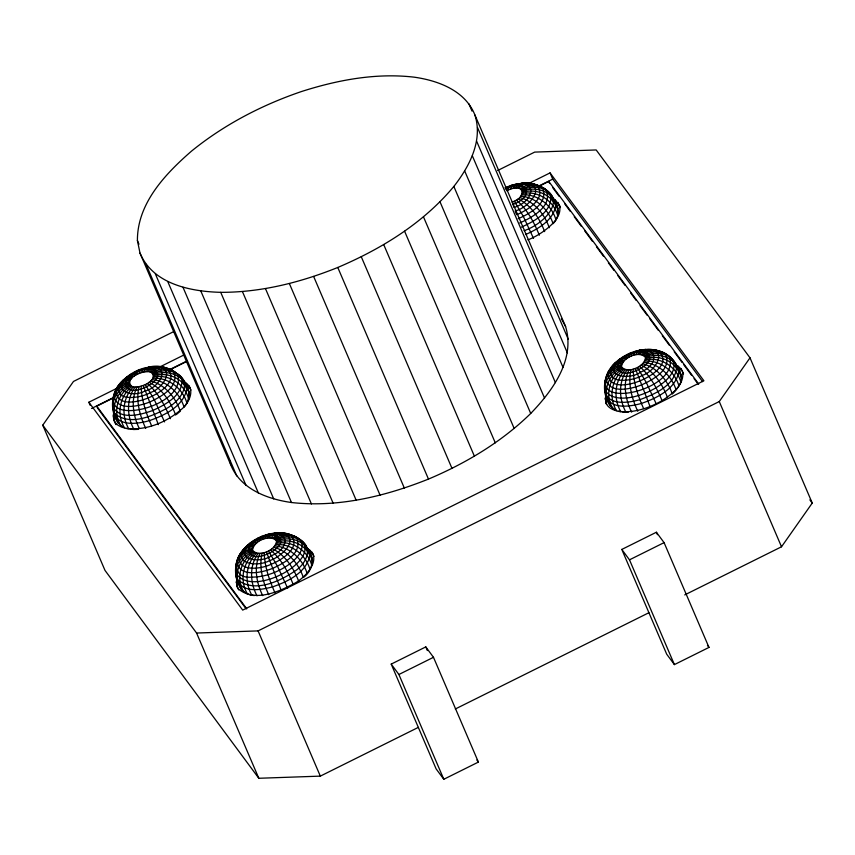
<?xml version="1.0" encoding="UTF-8"?>
<svg xmlns="http://www.w3.org/2000/svg" width="855" height="855" viewBox="0 0 855 855"><rect width="100%" height="100%" fill="white"/><g stroke="black" fill="none" stroke-linecap="round" stroke-linejoin="round"><path stroke-width="1.28" d="M137.409 240.554C137.238 203.437 165.175 174.046 191.424 151.196C223.967 124.734 261.662 105.122 301.27 91.603C337.543 79.975 375.997 72.728 414.141 77.164C438.177 80.541 465.238 90.598 474.888 114.933L565.593 326.546C575.501 359.592 552.458 390.927 530.72 413.457C501.522 442.014 465.943 463.25 428.473 479.089C385.231 496.328 338.249 507.774 291.47 502.516C267.433 499.138 240.373 489.081 230.722 464.746L140.017 253.133L137.409 240.554L138.98 244.22M140.017 253.133C153.002 284.138 190.59 291.555 220.718 292.335C260.978 292.463 300.607 282.428 337.778 267.465C381.416 248.891 423.225 223.23 453.845 186.454C469.331 166.629 483.139 140.583 474.888 114.933M114.869 394.882L115.04 392.595C109.622 403.998 112.903 421.622 124.477 427.81C116.323 414.547 119.518 395.951 131.959 386.513C138.745 389.41 160.131 380.347 150.993 372.182C144.206 369.274 122.821 378.338 131.959 386.513M254.469 595.561C234.783 594.471 230.871 566.48 240.789 552.896C250.365 538.864 268.235 531.105 285.046 533.21C344.49 547.082 253.892 603.074 235.777 572.957C235.798 562.782 243.322 553.976 252.524 550.385C253.283 540.948 269.924 533.616 276.56 540.894C275.791 550.342 259.161 557.663 252.524 550.385M623.968 369.328C611.528 378.765 608.333 397.372 616.498 410.635C601.738 402.107 601.076 378.669 611.902 366.346C623.552 352.73 643.441 345.634 660.776 351.437C706.775 370.985 618.806 417.251 604.731 389.474C604.752 379.31 612.276 370.493 621.467 366.913C622.237 357.465 638.867 350.144 645.514 357.422C644.745 366.859 628.115 374.191 621.467 366.913M118.45 423.514C111.193 411.191 109.974 394.871 119.882 383.521C128.742 373.635 142.443 365.555 155.963 367.34M235.777 572.957C235.264 568.233 235.937 563.156 238.107 558.892M605.169 381.426L606.505 376.606M141.812 372.502L142.571 369.071L144.313 368.558L135.539 371.84L122.767 380.464M264.868 538.8L266.397 534.728L276.828 532.975M506.588 190.676L510.756 189.019L512.284 184.958L522.715 183.194L512.284 184.958L504.963 187.79M633.822 355.317L634.581 351.886L636.323 351.373L623.455 356.984M112.742 407.215L113.223 404.746M113.672 419.42L116.141 424.668C113.747 420.831 112.433 416.225 114.046 411.811M114.57 421.494L114.164 417.871L114.933 413.895M184.819 406.189C200.487 384.237 167.174 358.779 146.12 368.184L143.918 371.978M241.516 589.811L236.183 576.869L236.29 571.044M236.333 582.095L237.626 587.791L236.333 582.095L237.102 578.108M237.22 584.168L238 580.192M273.632 547.275C288.167 550.877 298.587 563.851 303.386 577.51C313.154 570.424 315.57 556.071 306.336 547.553M511.525 185.588C538.703 177.167 534.653 201.662 513.973 207.412L512.209 201.983C524.575 199.258 526.242 183.462 510.756 189.019M520.791 196.158C536.042 197.249 548.579 209.539 553.057 223.721C564.215 212.639 554.532 195.881 544.069 188.346C535.85 183.921 521.219 178.439 514.892 188.196M604.827 383.82L604.731 389.474M605.287 398.612L606.58 404.319L605.287 398.612L606.056 394.636M606.174 400.685L606.943 396.709M679.415 384.996C683.605 378.722 680.217 371.54 676.978 365.716L681.114 374.907M139.044 386.716C135.656 400.792 139.793 415.594 145.735 428.419M262.111 553.014C258.723 567.089 262.859 581.892 268.801 594.717M631.054 369.531C627.677 383.617 631.802 398.409 637.745 411.234M609.904 370.76C611.731 363.706 619.02 360.628 624.278 356.471L627.698 358.042M115.372 391.537C118.172 383.339 125.343 378.199 132.269 373.656L135.689 375.217M238.438 557.834C241.238 549.637 248.399 544.496 255.324 539.954L258.755 541.514M617.534 362.178C618.251 358.266 622.91 357.764 625.935 359.239M266.974 538.276L269.175 534.482L272.189 533.659M512.861 188.495L515.063 184.712L518.077 183.878M635.928 354.793L638.129 351.01L639.551 350.208L645.782 349.492L647.972 350.165M137.014 387.016C130.676 399.98 133.049 415.68 139.194 428.28M260.08 553.303C253.54 566.651 256.297 582.747 262.709 595.614M629.024 369.83C622.493 383.179 625.251 399.264 631.653 412.131M244.69 548.921L247.544 545.159M135.122 387.08C126.059 399.285 126.968 416.535 133.957 429.509L138.51 429.36M258.178 553.377C249.115 565.583 250.034 582.832 257.024 595.807M627.132 369.894C618.069 382.11 618.988 399.36 625.967 412.334L628.243 412.26M418.33 727.391L320.326 776.126L258.819 778.274L104.994 570.403L42.75 425.17L73.487 381.448L173.843 331.537M608.343 373.571L607.05 375.409L608.044 372.235L613.634 365.438M676.829 389.014L678.966 385.979C674.787 371.262 660.284 359.966 644.798 361.109M42.75 425.17L196.575 633.042L258.082 630.894L719.269 401.551L750.006 357.828L596.181 149.956L534.674 152.105L497.631 170.53M684.705 594.92L781.513 546.783L812.25 503.061L750.006 357.828M145.949 371.679L149.529 367.682C173.073 365.427 158.293 388.726 145.019 390.895C134.652 397.682 111.107 391.921 126.7 377.846L132.386 377.707M269.004 537.977C271.174 533.093 276.486 532.569 281.156 532.825M637.958 354.494L641.549 350.507L645.782 349.492M130.323 374.779L132.269 373.656M256.981 542.722L252.353 541.974L249.35 543.812L255.324 539.954M133.412 386.909C122.415 397.778 121.25 415.883 128.849 429.007M256.479 553.206C245.481 564.076 244.316 582.18 251.915 595.304M625.433 369.723C614.435 380.603 613.27 398.697 620.869 411.832C614.927 410.721 607.777 408.679 605.693 402.245M118.428 386.011L120.031 384.312M241.495 552.309L243.889 549.765M147.84 371.615C150.833 367.821 156.005 365.256 160.761 367.18M516.794 188.132C519.605 184.68 524.297 181.944 528.818 183.483M270.907 537.913C276.571 530.25 287.515 532.964 294.783 536.47C305.331 540.798 309.478 551.742 312.545 561.778M639.85 354.43C644.488 347.761 653.637 348.797 659.964 351.875M126.284 377.515L129.287 375.676L133.925 376.424M255.025 552.811C242.574 562.248 239.389 580.844 247.544 594.107M176.632 414.312L180.32 411.212C175.521 397.554 165.111 384.579 150.576 380.977M614.788 363.29L624.278 356.471M149.54 371.775C154.285 367.073 162.14 365.096 167.954 369.05M518.493 188.303C525.472 180.715 536.416 183.611 544.069 188.346C551.999 194.096 555.675 202.977 558.433 212.008M272.606 538.073L278.655 534.151L281.861 533.296C302.072 538.714 279.35 558.336 269.304 560.645C259.525 566.801 231.534 564.92 245.022 547.831L247.64 546.398L254.181 545.351M641.549 354.601C645.611 350.753 651.606 348.487 657.078 350.422M130.794 385.894C117.306 393.856 112.358 412.644 120.983 425.961M253.85 552.191C240.373 560.153 235.424 578.942 244.038 592.259M622.803 368.719C609.316 376.67 604.378 395.47 612.992 408.786M150.993 372.182C168.852 358.662 186.198 378.893 189.489 395.48M519.947 188.699L527.001 185.054L534.268 184.349L540.67 186.7L546.377 190.579C552.565 206.515 531.81 217.619 519.755 222.941M274.06 538.479L281.113 534.824L288.381 534.119L294.783 536.47L300.49 540.349C305.769 549.487 296.364 558.764 289.631 564.001C278.634 571.931 265.285 577.136 251.616 577.136C227.558 579.626 235.114 546.858 253.24 546.698M643.013 354.996C649.971 349.203 659.942 349.481 667.135 354.643C675.621 360.03 678.507 369.381 681.499 378.305M129.949 385.081C119.647 390.147 112.262 401.893 114.591 413.51C129.276 425.918 151.26 416.748 166.02 408.733C177.872 402.823 193.412 384.921 178.096 374.137M253.016 551.379C242.713 556.445 235.328 568.19 237.647 579.808C254.352 593.092 278.805 581.817 294.334 571.461C306.614 564.182 314.79 545.725 297.797 538.661M621.959 367.896C607.745 374.351 601.514 393.118 610.459 406.339M146.12 368.184L149.123 367.361L142.571 369.071M253.39 541.076L266.161 535.273M152.169 372.791C157.961 369.285 165.218 367.896 171.716 370.172L177.423 374.052C189.489 408.69 82.529 431.732 121.955 381.533L124.574 380.101L131.125 379.054M521.112 189.318L528.967 186.091L536.94 185.749C547.414 198.168 526.808 210.768 516.591 214.691M275.224 539.088L283.069 535.861L291.042 535.529C301.516 547.948 280.921 560.538 270.704 564.471C261.32 569.013 236.856 572.444 239.4 555.91L245.022 550.877L252.631 548.012M644.178 355.616C649.971 352.11 657.228 350.721 663.726 352.997L669.433 356.877C681.499 391.515 574.549 414.557 613.965 364.358L619.672 362.082L623.135 361.868M90.203 405.356L88.867 402.235L117.541 387.978M159.361 367.18L184.456 354.707M528.55 183.59L550.054 172.892L703.889 380.764L242.702 610.107L88.867 402.235M91.538 408.466L113.042 397.767M169.194 369.841L187.117 360.928M538.383 186.251L552.725 179.112L702.586 381.629M246.058 608.749L97.684 408.252L96.797 406.178L113.533 397.853M169.728 369.905L186.476 361.579M539.195 186.176L548.76 181.41L698.717 384.055M391.205 664.111L425.79 646.904L433.485 657.303L478.394 762.083L443.809 779.279L436.114 768.88L391.205 664.111L398.9 674.499L443.809 779.279M621.799 549.434L656.384 532.238L664.079 542.626L708.987 647.406L674.403 664.602L666.708 654.214L621.799 549.434L629.494 559.833L674.403 664.602M398.9 674.499L433.485 657.303M629.494 559.833L664.079 542.626M455.309 708.998L648.924 612.714M129.458 384.087C120.256 387.678 112.732 396.485 112.71 406.659C120.427 420.5 140.434 414.761 152.468 410.603C165.122 404.864 183.077 395.534 181.944 379.331C174.506 372.192 162.899 370.899 153.505 374.597M505.647 187.854L512.06 185.492M505.38 189.179C526.092 177.701 536.374 195.923 512.968 204.42M518.13 218.762C529.298 213.825 548.536 203.533 542.797 188.763C536.042 186.198 528.39 186.999 521.956 190.131M521.422 227.12C534.076 221.392 552.02 212.051 550.898 195.859C543.449 188.709 531.842 187.427 522.448 191.125M524.094 230.711C545.533 223.433 570.595 196.458 536.897 185.578M525.707 234.494C538.233 228.862 553.067 220.462 555.771 205.788C550.289 193.572 534.92 188.538 522.576 192.257M527.909 239.838C541.418 235.082 574.539 212.382 552.49 198.328M259.012 538.094L262.164 536.192L262.752 539.526M153.013 373.614C159.436 370.471 167.088 369.67 173.854 372.235C179.582 387.005 160.345 397.297 149.176 402.235C138.713 406.275 116.686 411.501 113.886 395.897C116.729 389.485 122.714 384.964 129.329 382.955M645.023 356.428C651.446 353.297 659.109 352.495 665.863 355.06C671.603 369.83 652.365 380.122 641.186 385.06C630.723 389.089 608.707 394.326 605.906 378.722C608.749 372.31 614.734 367.789 621.339 365.78M276.069 539.911C282.503 536.769 290.155 535.967 296.909 538.532C302.649 553.303 283.411 563.595 272.243 568.532C261.769 572.572 239.753 577.798 236.953 562.195C239.795 555.782 245.78 551.261 252.396 549.252M645.514 357.422C656.084 353.168 669.754 355.562 676.54 365.224C677.171 384.237 655.144 394.198 639.861 399.638C628.735 402.972 606.687 406.082 604.763 390.03M276.56 540.894C287.13 536.641 300.8 539.035 307.586 548.696M129.575 381.715L121.966 384.579L116.344 389.613C113.683 420.66 192.193 386.075 165.314 367.821M621.585 364.529L613.976 367.404L608.354 372.427C605.693 403.485 684.203 368.9 657.324 350.646M637.531 351.074L641.132 350.176M634.581 351.886C657.559 343.881 660.562 364.219 640.502 372.171C630.819 380.026 601.877 377.119 618.71 360.66L624.396 360.532M265.638 535.369C288.605 527.353 291.619 547.702 271.559 555.643C261.865 563.498 232.923 560.602 249.756 544.143L255.442 544.004M153.633 375.73C165.966 372.021 181.335 377.044 186.818 389.26C183.141 406.52 164.598 415.359 149.379 420.628C138.147 423.995 115.863 427.137 113.918 410.924M645.643 358.555C657.987 354.836 673.345 359.87 678.838 372.085C675.151 389.335 656.608 398.174 641.4 403.442C630.306 406.585 609.294 410.015 606.067 394.882M276.689 542.027C289.033 538.319 304.401 543.342 309.884 555.558C306.208 572.818 287.654 581.657 272.446 586.925C261.331 589.79 243.643 593.274 237.369 580.62M130.174 380.4L126.38 381.074L120.063 384.226C111.952 402.919 142.037 398.045 150.362 392.52C162.311 389.228 177.316 367.126 155.386 366.656M622.183 363.215L618.4 363.899L612.073 367.052C603.961 385.733 634.047 380.87 642.372 375.334C654.321 372.043 669.337 349.952 647.406 349.481M150.288 367.19L153.761 366.677M522.341 193.497C537.667 190.409 553.826 200.551 557.717 215.738M153.387 376.98C168.724 373.881 184.872 384.023 188.763 399.21M645.397 359.795C660.733 356.706 676.882 366.848 680.772 382.035M276.454 543.278C291.779 540.178 307.939 550.321 311.829 565.508M649.169 350.123L652.771 349.994M521.732 194.812C537.218 193.668 551.732 204.965 555.9 219.682M152.778 378.295C168.264 377.141 182.778 388.437 186.946 403.165M275.844 544.592C291.331 543.438 305.844 554.735 310.012 569.462M530.784 183.804L535.935 185.097M524.339 183.184C548.931 184.733 527.588 208.727 515.191 210.875L516.238 213.739M618.368 411.266C633.865 413.382 649.437 407.985 662.689 400.258C672.137 393.952 684.524 384.739 682.632 371.882L683.519 373.956L681.061 368.719L675.557 364.625M622.141 411.95L625.967 412.334M162.91 367.394L165.068 367.607M126.348 428.441C146.237 430.781 166.404 422.381 181.249 409.47C189.158 403.464 196.436 388.01 184.477 382.303M130.131 429.135L133.957 429.509M283.817 533.477L290.048 534.867M643.847 362.456C659.109 363.546 671.645 375.837 676.123 390.019L672.34 394.037C667.541 380.379 657.121 367.404 642.586 363.803M151.837 379.641C167.099 380.721 179.636 393.022 184.114 407.204M274.893 545.939C290.155 547.018 302.691 559.32 307.169 573.502M258.039 538.03L260.7 540.446M519.519 197.505C534.054 201.107 544.475 214.081 549.273 227.74M660.958 352.142L663.94 352.965L665.821 354.44M168.948 369.328L171.93 370.14L174.741 372.363M127.758 428.708L121.688 427.169L117.947 425.202L115.254 422.584M291.01 535.348L294.996 536.438L296.867 537.923M517.991 198.788C531.126 205.147 539.558 218.356 544.656 231.609M641.047 365.085C653.829 371.273 662.23 383.981 667.274 396.87M149.037 382.271C162.183 388.63 170.605 401.839 175.713 415.081M272.093 548.568C285.239 554.927 293.671 568.137 298.769 581.379M547.2 192.343L549.509 193.561L550.759 195.838M553.388 200.401L558.881 204.495L560.463 207.658L559.576 205.585M667.873 355.776C671.57 357.86 674.659 361.419 676.54 365.224M676.444 366.699L681.948 370.792L681.061 368.719M185.364 384.376L189.938 387.967L190.986 390.083M306.603 548.098C324.195 557.503 305.363 578.183 293.735 583.73C277.832 592.365 254.138 602.251 238.321 588.881M308.431 550.673L312.994 554.264L314.052 556.381M516.217 199.985C527.161 209.133 534.012 222.204 539.355 235.211M639.284 366.282C649.928 375.185 656.726 387.828 661.973 400.461M147.263 383.468C158.207 392.616 165.068 405.687 170.401 418.683M270.33 549.765C280.974 558.657 287.782 571.3 293.03 583.944M508.426 186.753L508.64 189.757M182.436 380.443L184.958 382.89L189.105 392.082M629.643 356.973L626.993 354.547L626.779 355.146L631.108 352.72L631.706 356.054M137.634 374.148L134.983 371.733L134.769 372.32L139.098 369.894L139.696 373.229M809.867 499.844L812.25 503.061M552.822 187.779L559.17 196.351M564.728 203.864L570.285 211.367M574.25 216.732L581.389 226.372M584.564 230.668L592.494 241.388M596.459 246.753L603.609 256.393M608.365 262.827L613.922 270.34M617.887 275.695L625.026 285.346M630.584 292.848L636.131 300.362M640.106 305.716L647.246 315.367M649.618 318.584L658.35 330.383M662.315 335.737L669.454 345.388M674.221 351.822L682.151 362.541M683.744 364.69L691.674 375.409M694.057 378.626L698.022 383.991M707.448 645.322L708.987 647.406M476.855 759.999L478.394 762.083M96.797 406.178L246.753 608.813M637.338 367.361L646.401 382.73L656.148 403.688M514.272 201.064L523.346 216.433L533.531 238.427M268.385 550.834L277.458 566.213L287.643 588.208M145.329 384.536L154.392 399.916L164.577 421.91M561.382 318.733L565.593 326.546M558.058 208.609L553.912 199.418M312.171 558.379L308.024 549.188M236.739 585.718L238.684 589.907M719.269 401.551L781.513 546.783M678.357 366.1L679.244 368.184M550.054 172.892L552.725 179.112M650.409 407.472L635.276 368.281M557.994 202.421L558.881 204.495M548.76 181.41L549.647 183.494M555.301 199.803L556.188 201.887M643.623 408.637C638.14 396.111 633.448 382.794 633.16 369.007M656.384 532.238L657.431 534.664M468.871 103.765L472.013 111.097M477.496 127.513L568.201 339.125M476.652 141.235L567.346 352.859M472.355 155.834L563.06 367.458M464.703 171.011L555.408 382.634M453.845 186.454L544.55 398.067M440.015 201.833L530.72 413.457M423.482 216.86L514.186 428.483M404.586 231.224L495.291 442.847M383.724 244.626L474.418 456.239M361.291 256.789L451.996 468.401M337.778 267.465L428.473 479.089M313.635 276.454L404.34 488.077M289.375 283.561L380.08 495.173M425.79 646.904L427.361 650.559M265.478 288.637L356.182 500.25M242.435 291.576L333.14 503.2M220.718 292.335L311.423 503.958M200.775 290.892L291.47 502.516M312.107 552.191L312.994 554.264M309.414 549.583L310.301 551.657M182.991 287.269L273.696 498.893M167.751 281.552L258.445 493.164M155.343 273.835L246.048 485.458M146.034 264.302L236.739 475.925M281.017 589.918L266.322 551.753M189.041 385.894L189.938 387.967M186.347 383.286L187.234 385.359M275.107 593.146C269.453 580.31 264.505 566.662 264.216 552.49M258.082 630.894L320.326 776.126M158.389 424.657L143.266 385.455M151.602 425.811C146.13 413.296 141.438 399.98 141.15 386.193M113.266 415.797L114.164 417.871M196.575 633.042L258.819 778.274M605.148 391.269L605.939 393.738M235.809 573.502L236.589 575.981M229.942 460.973L230.722 464.746M608.728 401.102L608.984 403.368M236.108 566.106L236.386 568.575M113.042 399.809L113.32 402.278M239.657 583.441L240.031 586.84M236.985 577.221L237.241 579.487M116.59 417.144L116.975 420.542M125.567 382.848C125.942 398.687 154.873 385.926 157.662 376.467C157.288 360.639 128.357 373.4 125.567 382.848M248.634 549.145C249.008 564.984 277.928 552.223 280.718 542.765C280.355 526.937 251.423 539.697 248.634 549.145M617.588 365.673C617.951 381.501 646.882 368.74 649.672 359.292C649.298 343.454 620.367 356.214 617.588 365.673"/></g></svg>
